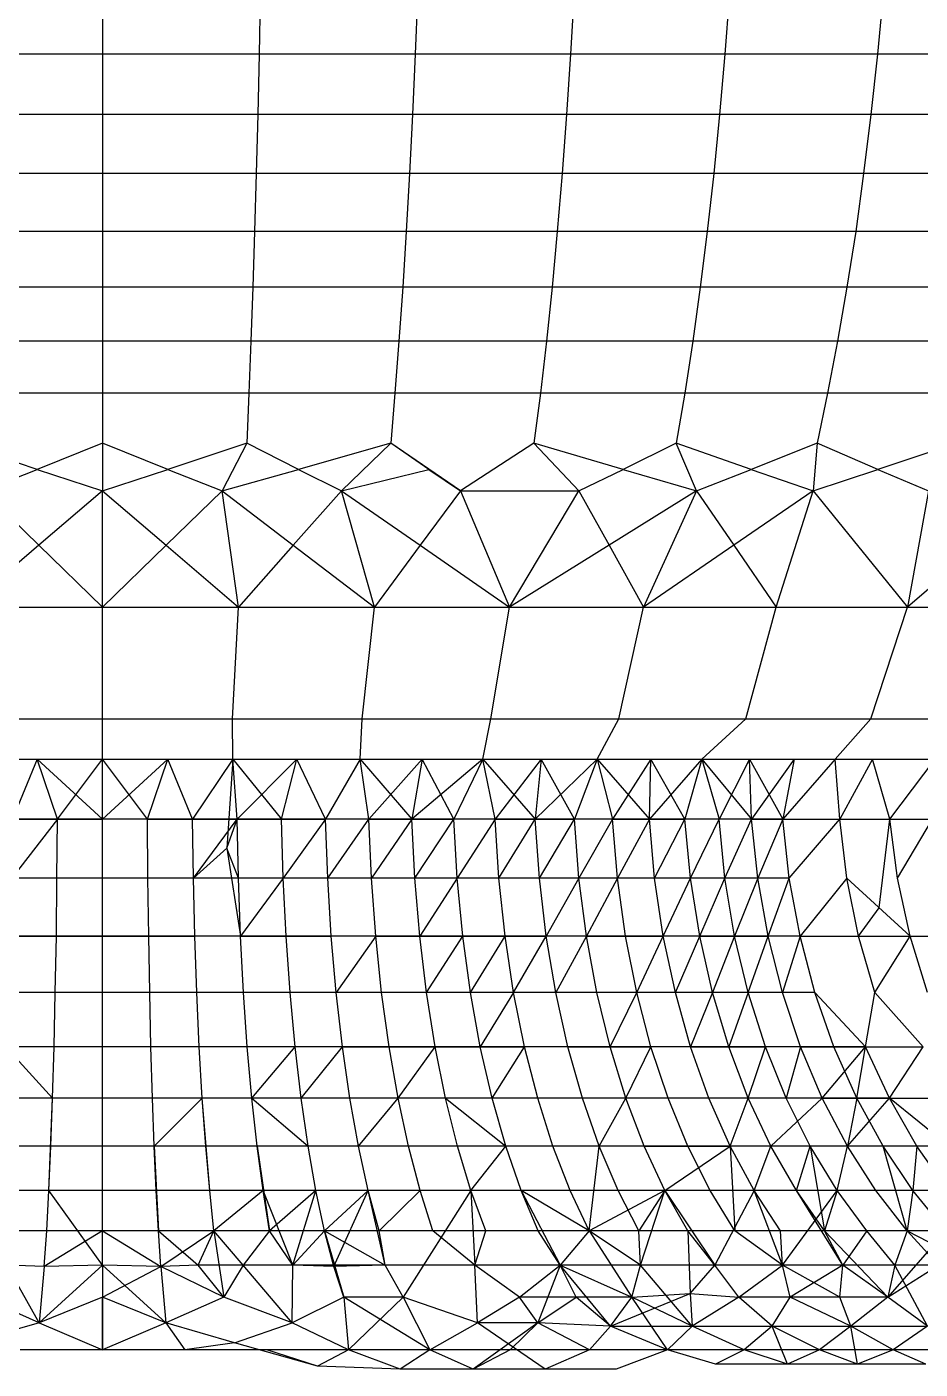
# Model space of a CAD drawing. Header units: inches. Extents: x 17 to 4615, y 5 to 3256.
# Drawn here: x 748.67 to 749.403, y 2594.351 to 2595.452 of the extents above; entities that cross this region are included whole.
import ezdxf

# ---------------------------------------------------------------- set-up
doc = ezdxf.new("R2010")
doc.units = ezdxf.units.IN
doc.header["$MEASUREMENT"] = 0

msp = doc.modelspace()

# ---------------------------------------------------------------- linework, layer by layer
for p, q in [((748.7324, 2595.4802), (748.7324, 2595.4295)), ((748.8616, 2595.4802), (748.8607, 2595.4295)), ((748.9906, 2595.4802), (748.9887, 2595.4295)), ((749.1189, 2595.4802), (749.116, 2595.4295)), ((749.2463, 2595.4802), (749.2424, 2595.4295)), ((749.3724, 2595.4802), (749.3676, 2595.4295)), ((748.7324, 2595.4295), (748.6041, 2595.4295)), ((748.7324, 2595.4295), (748.7324, 2595.3799)), ((748.8607, 2595.4295), (748.7324, 2595.4295)), ((748.8607, 2595.4295), (748.8596, 2595.3799)), ((748.9887, 2595.4295), (748.8607, 2595.4295)), ((748.9887, 2595.4295), (748.9865, 2595.3799)), ((749.116, 2595.4295), (748.9887, 2595.4295)), ((749.116, 2595.4295), (749.1127, 2595.3799)), ((749.2424, 2595.4295), (749.116, 2595.4295)), ((749.2424, 2595.4295), (749.2381, 2595.3799)), ((749.3676, 2595.4295), (749.2424, 2595.4295)), ((749.3676, 2595.4295), (749.3622, 2595.3799)), ((749.4913, 2595.4295), (749.3676, 2595.4295)), ((748.7324, 2595.3799), (748.6052, 2595.3799)), ((748.7324, 2595.3799), (748.7324, 2595.3315)), ((748.8596, 2595.3799), (748.7324, 2595.3799)), ((748.8596, 2595.3799), (748.8584, 2595.3315)), ((748.9865, 2595.3799), (748.8596, 2595.3799)), ((748.9865, 2595.3799), (748.984, 2595.3315)), ((749.1127, 2595.3799), (748.9865, 2595.3799)), ((749.1127, 2595.3799), (749.1091, 2595.3315)), ((749.2381, 2595.3799), (749.1127, 2595.3799)), ((749.2381, 2595.3799), (749.2333, 2595.3315)), ((749.3622, 2595.3799), (749.2381, 2595.3799)), ((749.3622, 2595.3799), (749.3562, 2595.3315)), ((749.4848, 2595.3799), (749.3622, 2595.3799)), ((748.7324, 2595.3315), (748.6065, 2595.3315)), ((748.7324, 2595.3315), (748.7324, 2595.2842)), ((748.8584, 2595.3315), (748.7324, 2595.3315)), ((748.8584, 2595.3315), (748.8571, 2595.2842)), ((748.984, 2595.3315), (748.8584, 2595.3315)), ((748.984, 2595.3315), (748.9814, 2595.2842)), ((749.1091, 2595.3315), (748.984, 2595.3315)), ((749.1091, 2595.3315), (749.1051, 2595.2842)), ((749.2333, 2595.3315), (749.1091, 2595.3315)), ((749.2333, 2595.3315), (749.228, 2595.2842)), ((749.3562, 2595.3315), (749.2333, 2595.3315)), ((749.3562, 2595.3315), (749.3497, 2595.2842)), ((749.4777, 2595.3315), (749.3562, 2595.3315)), ((748.7324, 2595.2842), (748.6078, 2595.2842)), ((748.7324, 2595.2842), (748.7324, 2595.2384)), ((748.8571, 2595.2842), (748.7324, 2595.2842)), ((748.8571, 2595.2842), (748.8556, 2595.2384)), ((748.9814, 2595.2842), (748.8571, 2595.2842)), ((748.9814, 2595.2842), (748.9785, 2595.2384)), ((749.1051, 2595.2842), (748.9814, 2595.2842)), ((749.1051, 2595.2842), (749.1009, 2595.2384)), ((749.228, 2595.2842), (749.1051, 2595.2842)), ((749.228, 2595.2842), (749.2223, 2595.2384)), ((749.3497, 2595.2842), (749.228, 2595.2842)), ((749.3497, 2595.2842), (749.3425, 2595.2384)), ((749.4698, 2595.2842), (749.3497, 2595.2842)), ((748.7324, 2595.2384), (748.6092, 2595.2384)), ((748.7324, 2595.2384), (748.7324, 2595.1942)), ((748.8556, 2595.2384), (748.7324, 2595.2384)), ((748.8556, 2595.2384), (748.8541, 2595.1942)), ((748.9785, 2595.2384), (748.8556, 2595.2384)), ((748.9785, 2595.2384), (748.9754, 2595.1942)), ((749.1009, 2595.2384), (748.9785, 2595.2384)), ((749.1009, 2595.2384), (749.0962, 2595.1942)), ((749.2223, 2595.2384), (749.1009, 2595.2384)), ((749.2223, 2595.2384), (749.2161, 2595.1942)), ((749.3425, 2595.2384), (749.2223, 2595.2384)), ((749.3425, 2595.2384), (749.3349, 2595.1942)), ((749.4613, 2595.2384), (749.3425, 2595.2384)), ((748.7324, 2595.1942), (748.6108, 2595.1942)), ((748.7324, 2595.1942), (748.7324, 2595.1515)), ((748.8541, 2595.1942), (748.7324, 2595.1942)), ((748.8541, 2595.1942), (748.8524, 2595.1515)), ((748.9754, 2595.1942), (748.8541, 2595.1942)), ((748.9754, 2595.1942), (748.9721, 2595.1515)), ((749.0962, 2595.1942), (748.9754, 2595.1942)), ((749.0962, 2595.1942), (749.0913, 2595.1515)), ((749.2161, 2595.1942), (749.0962, 2595.1942)), ((749.2161, 2595.1942), (749.2096, 2595.1515)), ((749.3349, 2595.1942), (749.2161, 2595.1942)), ((749.3349, 2595.1942), (749.3267, 2595.1515)), ((749.4522, 2595.1942), (749.3349, 2595.1942)), ((748.7324, 2595.1515), (748.6124, 2595.1515)), ((748.7324, 2595.1515), (748.7324, 2595.1105)), ((748.8524, 2595.1515), (748.7324, 2595.1515)), ((748.8524, 2595.1515), (748.8507, 2595.1105)), ((748.9721, 2595.1515), (748.8524, 2595.1515)), ((748.9721, 2595.1515), (748.9686, 2595.1105)), ((749.0913, 2595.1515), (748.9721, 2595.1515)), ((749.0913, 2595.1515), (749.086, 2595.1105)), ((749.2096, 2595.1515), (749.0913, 2595.1515)), ((749.2096, 2595.1515), (749.2026, 2595.1105)), ((749.3267, 2595.1515), (749.2096, 2595.1515)), ((749.3267, 2595.1515), (749.318, 2595.1105)), ((749.4424, 2595.1515), (749.3267, 2595.1515)), ((748.6788, 2595.0891), (748.6141, 2595.1105)), ((748.7324, 2595.1105), (748.6788, 2595.0891)), ((748.7324, 2595.1105), (748.7324, 2595.0714)), ((748.786, 2595.0891), (748.7324, 2595.1105)), ((748.8507, 2595.1105), (748.786, 2595.0891)), ((748.8507, 2595.1105), (748.8305, 2595.0714)), ((748.8931, 2595.0891), (748.8507, 2595.1105)), ((748.9686, 2595.1105), (748.8931, 2595.0891)), ((748.9686, 2595.1105), (748.9283, 2595.0714)), ((749.0259, 2595.0714), (748.9686, 2595.1105)), ((748.9999, 2595.0891), (748.9686, 2595.1105)), ((749.086, 2595.1105), (749.0259, 2595.0714)), ((749.1229, 2595.0714), (749.086, 2595.1105)), ((749.159, 2595.0891), (749.086, 2595.1105)), ((749.2026, 2595.1105), (749.159, 2595.0891)), ((749.2192, 2595.0714), (749.2026, 2595.1105)), ((749.264, 2595.0891), (749.2026, 2595.1105)), ((749.318, 2595.1105), (749.264, 2595.0891)), ((749.318, 2595.1105), (749.3148, 2595.0714)), ((749.3679, 2595.0891), (749.318, 2595.1105)), ((749.432, 2595.1105), (749.3679, 2595.0891)), ((748.6344, 2595.0714), (748.6788, 2595.0891)), ((748.6788, 2595.0891), (748.7324, 2595.0714)), ((748.7324, 2595.0714), (748.786, 2595.0891)), ((748.786, 2595.0891), (748.8305, 2595.0714)), ((748.8305, 2595.0714), (748.8931, 2595.0891)), ((748.8931, 2595.0891), (748.9283, 2595.0714)), ((748.9283, 2595.0714), (748.9999, 2595.0891)), ((748.9999, 2595.0891), (749.0259, 2595.0714)), ((749.1229, 2595.0714), (749.159, 2595.0891)), ((749.159, 2595.0891), (749.2192, 2595.0714)), ((749.2192, 2595.0714), (749.264, 2595.0891)), ((749.264, 2595.0891), (749.3148, 2595.0714)), ((749.3148, 2595.0714), (749.3679, 2595.0891)), ((749.3679, 2595.0891), (749.4093, 2595.0714)), ((748.6344, 2595.0714), (748.6802, 2595.0268)), ((748.7324, 2595.0714), (748.6802, 2595.0268)), ((748.7324, 2594.9761), (748.7324, 2595.0714)), ((748.7324, 2595.0714), (748.7846, 2595.0268)), ((748.8305, 2595.0714), (748.7846, 2595.0268)), ((748.8439, 2594.9761), (748.8305, 2595.0714)), ((748.8305, 2595.0714), (748.8888, 2595.0268)), ((748.9283, 2595.0714), (748.8888, 2595.0268)), ((748.9552, 2594.9761), (748.9283, 2595.0714)), ((748.9283, 2595.0714), (748.9928, 2595.0268)), ((749.0259, 2595.0714), (748.9928, 2595.0268)), ((749.0259, 2595.0714), (749.0659, 2594.9761)), ((749.0259, 2595.0714), (749.1229, 2595.0714)), ((749.0659, 2594.9761), (749.1229, 2595.0714)), ((749.1229, 2595.0714), (749.1476, 2595.0269)), ((749.2192, 2595.0714), (749.1476, 2595.0269)), ((749.2192, 2595.0714), (749.1758, 2594.9761)), ((749.2192, 2595.0714), (749.2498, 2595.0268)), ((749.3148, 2595.0714), (749.2498, 2595.0268)), ((749.2846, 2594.9761), (749.3148, 2595.0714)), ((749.3148, 2595.0714), (749.3921, 2594.9761)), ((749.4093, 2595.0714), (749.3921, 2594.9761)), ((748.6802, 2595.0268), (748.6209, 2594.9761)), ((748.6802, 2595.0268), (748.7324, 2594.9761)), ((748.7846, 2595.0268), (748.7324, 2594.9761)), ((748.7846, 2595.0268), (748.8439, 2594.9761)), ((748.8888, 2595.0268), (748.8439, 2594.9761)), ((748.8888, 2595.0268), (748.9552, 2594.9761)), ((748.9928, 2595.0268), (748.9552, 2594.9761)), ((748.9928, 2595.0268), (749.0659, 2594.9761)), ((749.1476, 2595.0269), (749.0659, 2594.9761)), ((749.1476, 2595.0269), (749.1758, 2594.9761)), ((749.2498, 2595.0268), (749.1758, 2594.9761)), ((749.2498, 2595.0268), (749.2846, 2594.9761)), ((749.4509, 2595.0267), (749.3921, 2594.9761)), ((748.6209, 2594.9761), (748.7324, 2594.9761)), ((748.7324, 2594.9761), (748.8439, 2594.9761)), ((748.7324, 2594.8845), (748.7324, 2594.9761)), ((748.8389, 2594.8845), (748.8439, 2594.9761)), ((748.8439, 2594.9761), (748.9552, 2594.9761)), ((748.9451, 2594.8845), (748.9552, 2594.9761)), ((748.9552, 2594.9761), (749.0659, 2594.9761)), ((749.0508, 2594.8845), (749.0659, 2594.9761)), ((749.0659, 2594.9761), (749.1758, 2594.9761)), ((749.1557, 2594.8845), (749.1758, 2594.9761)), ((749.1758, 2594.9761), (749.2846, 2594.9761)), ((749.2596, 2594.8845), (749.2846, 2594.9761)), ((749.2846, 2594.9761), (749.3921, 2594.9761)), ((749.3622, 2594.8845), (749.3921, 2594.9761)), ((749.3921, 2594.9761), (749.498, 2594.9761)), ((748.626, 2594.8845), (748.7324, 2594.8845)), ((748.7324, 2594.8845), (748.8389, 2594.8845)), ((748.7324, 2594.8514), (748.7324, 2594.8845)), ((748.8389, 2594.8845), (748.9451, 2594.8845)), ((748.8392, 2594.8514), (748.8389, 2594.8845)), ((748.9437, 2594.8514), (748.9451, 2594.8845)), ((748.9451, 2594.8845), (749.0508, 2594.8845)), ((749.044, 2594.8514), (749.0508, 2594.8845)), ((749.0508, 2594.8845), (749.1557, 2594.8845)), ((749.1379, 2594.8514), (749.1557, 2594.8845)), ((749.1557, 2594.8845), (749.2596, 2594.8845)), ((749.2236, 2594.8514), (749.2596, 2594.8845)), ((749.2596, 2594.8845), (749.3622, 2594.8845)), ((749.3328, 2594.8514), (749.3622, 2594.8845)), ((749.3622, 2594.8845), (749.4633, 2594.8845)), ((748.6257, 2594.8514), (748.6789, 2594.8514)), ((748.6789, 2594.8514), (748.6587, 2594.8024)), ((748.6789, 2594.8514), (748.7324, 2594.8514)), ((748.6955, 2594.8024), (748.6789, 2594.8514)), ((748.6789, 2594.8514), (748.7324, 2594.8024)), ((748.6955, 2594.8024), (748.7324, 2594.8514)), ((748.7324, 2594.8514), (748.7859, 2594.8514)), ((748.7324, 2594.8024), (748.7324, 2594.8514)), ((748.7859, 2594.8514), (748.7324, 2594.8024)), ((748.7693, 2594.8024), (748.7324, 2594.8514)), ((748.7693, 2594.8024), (748.7859, 2594.8514)), ((748.7859, 2594.8514), (748.8392, 2594.8514)), ((748.8062, 2594.8024), (748.7859, 2594.8514)), ((748.8392, 2594.8514), (748.8062, 2594.8024)), ((748.8392, 2594.8514), (748.8342, 2594.7785)), ((748.8392, 2594.8514), (748.8918, 2594.8514)), ((748.8428, 2594.8024), (748.8392, 2594.8514)), ((748.8392, 2594.8514), (748.8792, 2594.8024)), ((748.8918, 2594.8514), (748.8428, 2594.8024)), ((748.8792, 2594.8024), (748.8918, 2594.8514)), ((748.8918, 2594.8514), (748.9437, 2594.8514)), ((748.9152, 2594.8024), (748.8918, 2594.8514)), ((748.9437, 2594.8514), (748.9152, 2594.8024)), ((748.9437, 2594.8514), (748.9945, 2594.8514)), ((748.9508, 2594.8024), (748.9437, 2594.8514)), ((748.9437, 2594.8514), (748.9859, 2594.8024)), ((748.9945, 2594.8514), (748.9508, 2594.8024)), ((748.9945, 2594.8514), (748.9859, 2594.8024)), ((749.044, 2594.8514), (748.9859, 2594.8024)), ((748.9945, 2594.8514), (749.044, 2594.8514)), ((749.0203, 2594.8024), (748.9945, 2594.8514)), ((749.044, 2594.8514), (749.0203, 2594.8024)), ((749.044, 2594.8514), (749.0919, 2594.8514)), ((749.0541, 2594.8024), (749.044, 2594.8514)), ((749.044, 2594.8514), (749.0871, 2594.8024)), ((749.0919, 2594.8514), (749.0541, 2594.8024)), ((749.0919, 2594.8514), (749.0871, 2594.8024)), ((749.0871, 2594.8024), (749.1379, 2594.8514)), ((749.0919, 2594.8514), (749.1379, 2594.8514)), ((749.1192, 2594.8024), (749.0919, 2594.8514)), ((749.1379, 2594.8514), (749.1192, 2594.8024)), ((749.1379, 2594.8514), (749.1819, 2594.8514)), ((749.1379, 2594.8514), (749.1504, 2594.8024)), ((749.1379, 2594.8514), (749.1806, 2594.8024)), ((749.1819, 2594.8514), (749.1504, 2594.8024)), ((749.1806, 2594.8024), (749.1819, 2594.8514)), ((749.2236, 2594.8514), (749.1806, 2594.8024)), ((749.1819, 2594.8514), (749.2236, 2594.8514)), ((749.2097, 2594.8024), (749.1819, 2594.8514)), ((749.2236, 2594.8514), (749.2097, 2594.8024)), ((749.2236, 2594.8514), (749.2627, 2594.8514)), ((749.2236, 2594.8514), (749.2377, 2594.8024)), ((749.2236, 2594.8514), (749.2644, 2594.8024)), ((749.2627, 2594.8514), (749.2377, 2594.8024)), ((749.2627, 2594.8514), (749.2992, 2594.8514)), ((749.2644, 2594.8024), (749.2627, 2594.8514)), ((749.2627, 2594.8514), (749.2899, 2594.8024)), ((749.2992, 2594.8514), (749.2644, 2594.8024)), ((749.2992, 2594.8514), (749.2899, 2594.8024)), ((749.3328, 2594.8514), (749.2899, 2594.8024)), ((749.2992, 2594.8514), (749.3328, 2594.8514)), ((749.3328, 2594.8514), (749.3634, 2594.8514)), ((749.3367, 2594.8024), (749.3328, 2594.8514)), ((749.3634, 2594.8514), (749.3367, 2594.8024)), ((749.3634, 2594.8514), (749.4147, 2594.8514)), ((749.3778, 2594.8024), (749.3634, 2594.8514)), ((749.3778, 2594.8024), (749.4147, 2594.8514)), ((748.6955, 2594.8024), (748.658, 2594.7538)), ((748.6955, 2594.8024), (748.6587, 2594.8024)), ((748.6587, 2594.8024), (748.7324, 2594.8024)), ((748.6951, 2594.7538), (748.6955, 2594.8024)), ((748.7324, 2594.8024), (748.6955, 2594.8024)), ((748.7324, 2594.7538), (748.7324, 2594.8024)), ((748.7693, 2594.8024), (748.7324, 2594.8024)), ((748.7697, 2594.7538), (748.7693, 2594.8024)), ((748.8062, 2594.8024), (748.7693, 2594.8024)), ((748.7693, 2594.8024), (748.8428, 2594.8024)), ((748.8069, 2594.7538), (748.8062, 2594.8024)), ((748.8428, 2594.8024), (748.8062, 2594.8024)), ((748.8069, 2594.7538), (748.8428, 2594.8024)), ((748.8342, 2594.7785), (748.8428, 2594.8024)), ((748.8439, 2594.7538), (748.8428, 2594.8024)), ((748.8792, 2594.8024), (748.8428, 2594.8024)), ((748.8428, 2594.8024), (748.9152, 2594.8024)), ((748.8806, 2594.7538), (748.8792, 2594.8024)), ((748.9152, 2594.8024), (748.8792, 2594.8024)), ((748.9152, 2594.8024), (748.8806, 2594.7538)), ((748.917, 2594.7538), (748.9152, 2594.8024)), ((748.9508, 2594.8024), (748.9152, 2594.8024)), ((748.917, 2594.7538), (748.9508, 2594.8024)), ((748.9529, 2594.7538), (748.9508, 2594.8024)), ((748.9859, 2594.8024), (748.9508, 2594.8024)), ((748.9508, 2594.8024), (749.0203, 2594.8024)), ((748.9859, 2594.8024), (748.9529, 2594.7538)), ((748.9883, 2594.7538), (748.9859, 2594.8024)), ((749.0203, 2594.8024), (748.9859, 2594.8024)), ((748.9883, 2594.7538), (749.0203, 2594.8024)), ((749.0231, 2594.7538), (749.0203, 2594.8024)), ((749.0541, 2594.8024), (749.0203, 2594.8024)), ((749.0541, 2594.8024), (749.0231, 2594.7538)), ((749.0572, 2594.7538), (749.0541, 2594.8024)), ((749.0871, 2594.8024), (749.0541, 2594.8024)), ((749.0541, 2594.8024), (749.1192, 2594.8024)), ((749.0572, 2594.7538), (749.0871, 2594.8024)), ((749.0905, 2594.7538), (749.0871, 2594.8024)), ((749.1192, 2594.8024), (749.0871, 2594.8024)), ((749.0905, 2594.7538), (749.1192, 2594.8024)), ((749.1229, 2594.7538), (749.1192, 2594.8024)), ((749.1504, 2594.8024), (749.1192, 2594.8024)), ((749.1504, 2594.8024), (749.1229, 2594.7538)), ((749.1544, 2594.7538), (749.1504, 2594.8024)), ((749.1806, 2594.8024), (749.1504, 2594.8024)), ((749.1504, 2594.8024), (749.2097, 2594.8024)), ((749.1806, 2594.8024), (749.1544, 2594.7538)), ((749.1849, 2594.7538), (749.1806, 2594.8024)), ((749.2097, 2594.8024), (749.1806, 2594.8024)), ((749.1849, 2594.7538), (749.2097, 2594.8024)), ((749.2143, 2594.7538), (749.2097, 2594.8024)), ((749.2377, 2594.8024), (749.2097, 2594.8024)), ((749.2143, 2594.7538), (749.2377, 2594.8024)), ((749.2425, 2594.7538), (749.2377, 2594.8024)), ((749.2644, 2594.8024), (749.2377, 2594.8024)), ((749.2425, 2594.7538), (749.2644, 2594.8024)), ((749.2695, 2594.7538), (749.2644, 2594.8024)), ((749.2899, 2594.8024), (749.2644, 2594.8024)), ((749.2644, 2594.8024), (749.3367, 2594.8024)), ((749.2899, 2594.8024), (749.2695, 2594.7538)), ((749.2952, 2594.7538), (749.2899, 2594.8024)), ((749.2952, 2594.7538), (749.3367, 2594.8024)), ((749.3425, 2594.7538), (749.3367, 2594.8024)), ((749.3367, 2594.8024), (749.4126, 2594.8024)), ((749.3688, 2594.7296), (749.3778, 2594.8024)), ((749.384, 2594.7538), (749.3778, 2594.8024)), ((749.384, 2594.7538), (749.4126, 2594.8024)), ((748.8342, 2594.7785), (748.8069, 2594.7538)), ((748.8342, 2594.7785), (748.8456, 2594.7063)), ((748.8439, 2594.7538), (748.8342, 2594.7785)), ((748.6951, 2594.7538), (748.658, 2594.7538)), ((748.6946, 2594.7063), (748.6951, 2594.7538)), ((748.7324, 2594.7538), (748.6951, 2594.7538)), ((748.7324, 2594.7063), (748.7324, 2594.7538)), ((748.7697, 2594.7538), (748.7324, 2594.7538)), ((748.7703, 2594.7063), (748.7697, 2594.7538)), ((748.8069, 2594.7538), (748.7697, 2594.7538)), ((748.808, 2594.7063), (748.8069, 2594.7538)), ((748.8439, 2594.7538), (748.8069, 2594.7538)), ((748.8456, 2594.7063), (748.8439, 2594.7538)), ((748.8806, 2594.7538), (748.8439, 2594.7538)), ((748.8806, 2594.7538), (748.8456, 2594.7063)), ((748.8829, 2594.7063), (748.8806, 2594.7538)), ((748.917, 2594.7538), (748.8806, 2594.7538)), ((748.9199, 2594.7063), (748.917, 2594.7538)), ((748.9529, 2594.7538), (748.917, 2594.7538)), ((748.9564, 2594.7063), (748.9529, 2594.7538)), ((748.9883, 2594.7538), (748.9529, 2594.7538)), ((748.9924, 2594.7063), (748.9883, 2594.7538)), ((749.0231, 2594.7538), (748.9883, 2594.7538)), ((749.0231, 2594.7538), (748.9924, 2594.7063)), ((749.0277, 2594.7063), (749.0231, 2594.7538)), ((749.0572, 2594.7538), (749.0231, 2594.7538)), ((749.0623, 2594.7063), (749.0572, 2594.7538)), ((749.0905, 2594.7538), (749.0572, 2594.7538)), ((749.0961, 2594.7063), (749.0905, 2594.7538)), ((749.1229, 2594.7538), (749.0905, 2594.7538)), ((749.1229, 2594.7538), (749.0961, 2594.7063)), ((749.1291, 2594.7063), (749.1229, 2594.7538)), ((749.1544, 2594.7538), (749.1229, 2594.7538)), ((749.1544, 2594.7538), (749.1291, 2594.7063)), ((749.1611, 2594.7063), (749.1544, 2594.7538)), ((749.1849, 2594.7538), (749.1544, 2594.7538)), ((749.192, 2594.7063), (749.1849, 2594.7538)), ((749.2143, 2594.7538), (749.1849, 2594.7538)), ((749.192, 2594.7063), (749.2143, 2594.7538)), ((749.2219, 2594.7063), (749.2143, 2594.7538)), ((749.2425, 2594.7538), (749.2143, 2594.7538)), ((749.2219, 2594.7063), (749.2425, 2594.7538)), ((749.2505, 2594.7063), (749.2425, 2594.7538)), ((749.2695, 2594.7538), (749.2425, 2594.7538)), ((749.2695, 2594.7538), (749.2505, 2594.7063)), ((749.278, 2594.7063), (749.2695, 2594.7538)), ((749.2952, 2594.7538), (749.2695, 2594.7538)), ((749.278, 2594.7063), (749.2952, 2594.7538)), ((749.3041, 2594.7063), (749.2952, 2594.7538)), ((749.3425, 2594.7538), (749.3041, 2594.7063)), ((749.3521, 2594.7063), (749.3425, 2594.7538)), ((749.3942, 2594.7063), (749.3425, 2594.7538)), ((749.3942, 2594.7063), (749.384, 2594.7538)), ((749.3521, 2594.7063), (749.3688, 2594.7296)), ((748.6946, 2594.7063), (748.6568, 2594.7063)), ((748.6568, 2594.7063), (748.7324, 2594.7063)), ((748.6937, 2594.6601), (748.6946, 2594.7063)), ((748.7324, 2594.7063), (748.6946, 2594.7063)), ((748.7324, 2594.6601), (748.7324, 2594.7063)), ((748.7703, 2594.7063), (748.7324, 2594.7063)), ((748.7324, 2594.7063), (748.808, 2594.7063)), ((748.7711, 2594.6601), (748.7703, 2594.7063)), ((748.808, 2594.7063), (748.7703, 2594.7063)), ((748.8097, 2594.6601), (748.808, 2594.7063)), ((748.8456, 2594.7063), (748.808, 2594.7063)), ((748.8481, 2594.6601), (748.8456, 2594.7063)), ((748.8829, 2594.7063), (748.8456, 2594.7063)), ((748.8456, 2594.7063), (748.9199, 2594.7063)), ((748.8861, 2594.6601), (748.8829, 2594.7063)), ((748.9199, 2594.7063), (748.8829, 2594.7063)), ((748.9239, 2594.6601), (748.9199, 2594.7063)), ((748.9564, 2594.7063), (748.9199, 2594.7063)), ((748.9564, 2594.7063), (748.9239, 2594.6601)), ((748.9612, 2594.6601), (748.9564, 2594.7063)), ((748.9924, 2594.7063), (748.9564, 2594.7063)), ((748.9564, 2594.7063), (749.0277, 2594.7063)), ((748.9979, 2594.6601), (748.9924, 2594.7063)), ((749.0277, 2594.7063), (748.9924, 2594.7063)), ((748.9979, 2594.6601), (749.0277, 2594.7063)), ((749.034, 2594.6601), (749.0277, 2594.7063)), ((749.0623, 2594.7063), (749.0277, 2594.7063)), ((749.0277, 2594.7063), (749.0961, 2594.7063)), ((749.034, 2594.6601), (749.0623, 2594.7063)), ((749.0693, 2594.6601), (749.0623, 2594.7063)), ((749.0961, 2594.7063), (749.0623, 2594.7063)), ((749.0693, 2594.6601), (749.0961, 2594.7063)), ((749.1039, 2594.6601), (749.0961, 2594.7063)), ((749.1291, 2594.7063), (749.0961, 2594.7063)), ((749.1291, 2594.7063), (749.1039, 2594.6601)), ((749.1376, 2594.6601), (749.1291, 2594.7063)), ((749.1611, 2594.7063), (749.1291, 2594.7063)), ((749.1291, 2594.7063), (749.192, 2594.7063)), ((749.1702, 2594.6601), (749.1611, 2594.7063)), ((749.192, 2594.7063), (749.1611, 2594.7063)), ((749.1702, 2594.6601), (749.192, 2594.7063)), ((749.2019, 2594.6601), (749.192, 2594.7063)), ((749.2219, 2594.7063), (749.192, 2594.7063)), ((749.2019, 2594.6601), (749.2219, 2594.7063)), ((749.2324, 2594.6601), (749.2219, 2594.7063)), ((749.2505, 2594.7063), (749.2219, 2594.7063)), ((749.2219, 2594.7063), (749.278, 2594.7063)), ((749.2505, 2594.7063), (749.2324, 2594.6601)), ((749.2616, 2594.6601), (749.2505, 2594.7063)), ((749.278, 2594.7063), (749.2505, 2594.7063)), ((749.2616, 2594.6601), (749.278, 2594.7063)), ((749.2897, 2594.6601), (749.278, 2594.7063)), ((749.3041, 2594.7063), (749.278, 2594.7063)), ((749.3041, 2594.7063), (749.2897, 2594.6601)), ((749.3163, 2594.6601), (749.3041, 2594.7063)), ((749.3041, 2594.7063), (749.3521, 2594.7063)), ((749.3654, 2594.6601), (749.3521, 2594.7063)), ((749.3521, 2594.7063), (749.3942, 2594.7063)), ((749.3654, 2594.6601), (749.3942, 2594.7063)), ((749.4084, 2594.6601), (749.3942, 2594.7063)), ((749.3942, 2594.7063), (749.4588, 2594.7063)), ((748.6937, 2594.6601), (748.6552, 2594.6601)), ((748.6927, 2594.6157), (748.6937, 2594.6601)), ((748.7324, 2594.6601), (748.6937, 2594.6601)), ((748.7324, 2594.6157), (748.7324, 2594.6601)), ((748.7711, 2594.6601), (748.7324, 2594.6601)), ((748.7721, 2594.6157), (748.7711, 2594.6601)), ((748.8097, 2594.6601), (748.7711, 2594.6601)), ((748.8117, 2594.6157), (748.8097, 2594.6601)), ((748.8481, 2594.6601), (748.8097, 2594.6601)), ((748.8511, 2594.6157), (748.8481, 2594.6601)), ((748.8861, 2594.6601), (748.8481, 2594.6601)), ((748.8902, 2594.6157), (748.8861, 2594.6601)), ((748.9239, 2594.6601), (748.8861, 2594.6601)), ((748.929, 2594.6157), (748.9239, 2594.6601)), ((748.9612, 2594.6601), (748.9239, 2594.6601)), ((748.9673, 2594.6157), (748.9612, 2594.6601)), ((748.9979, 2594.6601), (748.9612, 2594.6601)), ((749.005, 2594.6157), (748.9979, 2594.6601)), ((749.034, 2594.6601), (748.9979, 2594.6601)), ((749.042, 2594.6157), (749.034, 2594.6601)), ((749.0693, 2594.6601), (749.034, 2594.6601)), ((749.0693, 2594.6601), (749.042, 2594.6157)), ((749.0783, 2594.6157), (749.0693, 2594.6601)), ((749.1039, 2594.6601), (749.0693, 2594.6601)), ((749.1138, 2594.6157), (749.1039, 2594.6601)), ((749.1376, 2594.6601), (749.1039, 2594.6601)), ((749.1484, 2594.6157), (749.1376, 2594.6601)), ((749.1702, 2594.6601), (749.1376, 2594.6601)), ((749.1484, 2594.6157), (749.1702, 2594.6601)), ((749.1819, 2594.6157), (749.1702, 2594.6601)), ((749.2019, 2594.6601), (749.1702, 2594.6601)), ((749.2144, 2594.6157), (749.2019, 2594.6601)), ((749.2324, 2594.6601), (749.2019, 2594.6601)), ((749.2324, 2594.6601), (749.2144, 2594.6157)), ((749.2457, 2594.6157), (749.2324, 2594.6601)), ((749.2616, 2594.6601), (749.2324, 2594.6601)), ((749.2616, 2594.6601), (749.2457, 2594.6157)), ((749.2757, 2594.6157), (749.2616, 2594.6601)), ((749.2897, 2594.6601), (749.2616, 2594.6601)), ((749.3045, 2594.6157), (749.2897, 2594.6601)), ((749.3163, 2594.6601), (749.2897, 2594.6601)), ((749.3319, 2594.6157), (749.3163, 2594.6601)), ((749.3578, 2594.6157), (749.3163, 2594.6601)), ((749.3578, 2594.6157), (749.3654, 2594.6601)), ((749.4051, 2594.6157), (749.3654, 2594.6601)), ((748.6927, 2594.6157), (748.6531, 2594.6157)), ((748.6915, 2594.5736), (748.6531, 2594.6157)), ((748.6915, 2594.5736), (748.6927, 2594.6157)), ((748.7324, 2594.6157), (748.6927, 2594.6157)), ((748.7324, 2594.5736), (748.7324, 2594.6157)), ((748.7721, 2594.6157), (748.7324, 2594.6157)), ((748.7734, 2594.5736), (748.7721, 2594.6157)), ((748.8117, 2594.6157), (748.7721, 2594.6157)), ((748.8142, 2594.5736), (748.8117, 2594.6157)), ((748.8511, 2594.6157), (748.8117, 2594.6157)), ((748.8548, 2594.5736), (748.8511, 2594.6157)), ((748.8902, 2594.6157), (748.8511, 2594.6157)), ((748.8548, 2594.5736), (748.8902, 2594.6157)), ((748.8952, 2594.5736), (748.8902, 2594.6157)), ((748.929, 2594.6157), (748.8902, 2594.6157)), ((748.8952, 2594.5736), (748.929, 2594.6157)), ((748.9351, 2594.5736), (748.929, 2594.6157)), ((748.9673, 2594.6157), (748.929, 2594.6157)), ((748.929, 2594.6157), (749.005, 2594.6157)), ((748.9746, 2594.5736), (748.9673, 2594.6157)), ((749.005, 2594.6157), (748.9673, 2594.6157)), ((748.9746, 2594.5736), (749.005, 2594.6157)), ((749.0135, 2594.5736), (749.005, 2594.6157)), ((749.042, 2594.6157), (749.005, 2594.6157)), ((749.005, 2594.6157), (749.0783, 2594.6157)), ((749.0517, 2594.5736), (749.042, 2594.6157)), ((749.0783, 2594.6157), (749.042, 2594.6157)), ((749.0517, 2594.5736), (749.0783, 2594.6157)), ((749.0891, 2594.5736), (749.0783, 2594.6157)), ((749.1138, 2594.6157), (749.0783, 2594.6157)), ((749.1257, 2594.5736), (749.1138, 2594.6157)), ((749.1484, 2594.6157), (749.1138, 2594.6157)), ((749.1138, 2594.6157), (749.1819, 2594.6157)), ((749.1613, 2594.5736), (749.1484, 2594.6157)), ((749.1819, 2594.6157), (749.1484, 2594.6157)), ((749.1613, 2594.5736), (749.1819, 2594.6157)), ((749.1959, 2594.5736), (749.1819, 2594.6157)), ((749.2144, 2594.6157), (749.1819, 2594.6157)), ((749.2294, 2594.5736), (749.2144, 2594.6157)), ((749.2457, 2594.6157), (749.2144, 2594.6157)), ((749.2144, 2594.6157), (749.2757, 2594.6157)), ((749.2617, 2594.5736), (749.2457, 2594.6157)), ((749.2757, 2594.6157), (749.2457, 2594.6157)), ((749.2617, 2594.5736), (749.2757, 2594.6157)), ((749.2927, 2594.5736), (749.2757, 2594.6157)), ((749.3045, 2594.6157), (749.2757, 2594.6157)), ((749.3045, 2594.6157), (749.2927, 2594.5736)), ((749.3223, 2594.5736), (749.3045, 2594.6157)), ((749.3319, 2594.6157), (749.3045, 2594.6157)), ((749.3045, 2594.6157), (749.3578, 2594.6157)), ((749.3223, 2594.5736), (749.3578, 2594.6157)), ((749.3506, 2594.5736), (749.3319, 2594.6157)), ((749.3578, 2594.6157), (749.3319, 2594.6157)), ((749.3506, 2594.5736), (749.3578, 2594.6157)), ((749.3773, 2594.5736), (749.3578, 2594.6157)), ((749.3578, 2594.6157), (749.4051, 2594.6157)), ((749.3773, 2594.5736), (749.4051, 2594.6157)), ((748.6915, 2594.5736), (748.6506, 2594.5736)), ((748.6884, 2594.4979), (748.6915, 2594.5736)), ((748.69, 2594.5342), (748.6915, 2594.5736)), ((748.7324, 2594.5736), (748.6915, 2594.5736)), ((748.7324, 2594.5342), (748.7324, 2594.5736)), ((748.7734, 2594.5736), (748.7324, 2594.5736)), ((748.7748, 2594.5342), (748.7734, 2594.5736)), ((748.8142, 2594.5736), (748.7734, 2594.5736)), ((748.7748, 2594.5342), (748.8142, 2594.5736)), ((748.8171, 2594.5342), (748.8142, 2594.5736)), ((748.8548, 2594.5736), (748.8142, 2594.5736)), ((748.8203, 2594.4979), (748.8142, 2594.5736)), ((748.8591, 2594.5342), (748.8548, 2594.5736)), ((748.8952, 2594.5736), (748.8548, 2594.5736)), ((748.8548, 2594.5736), (748.9009, 2594.5342)), ((748.9009, 2594.5342), (748.8952, 2594.5736)), ((748.9351, 2594.5736), (748.8952, 2594.5736)), ((748.9422, 2594.5342), (748.9351, 2594.5736)), ((748.9746, 2594.5736), (748.9351, 2594.5736)), ((748.9422, 2594.5342), (748.9746, 2594.5736)), ((748.9831, 2594.5342), (748.9746, 2594.5736)), ((749.0135, 2594.5736), (748.9746, 2594.5736)), ((749.0233, 2594.5342), (749.0135, 2594.5736)), ((749.0517, 2594.5736), (749.0135, 2594.5736)), ((749.0135, 2594.5736), (749.0629, 2594.5342)), ((749.0629, 2594.5342), (749.0517, 2594.5736)), ((749.0891, 2594.5736), (749.0517, 2594.5736)), ((749.1016, 2594.5342), (749.0891, 2594.5736)), ((749.1257, 2594.5736), (749.0891, 2594.5736)), ((749.1395, 2594.5342), (749.1257, 2594.5736)), ((749.1613, 2594.5736), (749.1257, 2594.5736)), ((749.1395, 2594.5342), (749.1613, 2594.5736)), ((749.1763, 2594.5342), (749.1613, 2594.5736)), ((749.1959, 2594.5736), (749.1613, 2594.5736)), ((749.2121, 2594.5342), (749.1959, 2594.5736)), ((749.2294, 2594.5736), (749.1959, 2594.5736)), ((749.2468, 2594.5342), (749.2294, 2594.5736)), ((749.2617, 2594.5736), (749.2294, 2594.5736)), ((749.2468, 2594.5342), (749.2617, 2594.5736)), ((749.2802, 2594.5342), (749.2617, 2594.5736)), ((749.2927, 2594.5736), (749.2617, 2594.5736)), ((749.2802, 2594.5342), (749.3223, 2594.5736)), ((749.3123, 2594.5342), (749.2927, 2594.5736)), ((749.3223, 2594.5736), (749.2927, 2594.5736)), ((749.343, 2594.5342), (749.3223, 2594.5736)), ((749.3506, 2594.5736), (749.3223, 2594.5736)), ((749.3223, 2594.5736), (749.3773, 2594.5736)), ((749.343, 2594.5342), (749.3773, 2594.5736)), ((749.3506, 2594.5736), (749.343, 2594.5342)), ((749.3722, 2594.5342), (749.3506, 2594.5736)), ((749.3773, 2594.5736), (749.3506, 2594.5736)), ((749.3999, 2594.5342), (749.3773, 2594.5736)), ((749.426, 2594.5342), (749.3773, 2594.5736)), ((749.3773, 2594.5736), (749.4261, 2594.5736)), ((748.69, 2594.5342), (748.6478, 2594.5342)), ((748.6884, 2594.4979), (748.69, 2594.5342)), ((748.7324, 2594.5342), (748.69, 2594.5342)), ((748.7324, 2594.4979), (748.7324, 2594.5342)), ((748.7748, 2594.5342), (748.7324, 2594.5342)), ((748.7324, 2594.4649), (748.7324, 2594.5342)), ((748.7764, 2594.4979), (748.7748, 2594.5342)), ((748.8171, 2594.5342), (748.7748, 2594.5342)), ((748.7748, 2594.5342), (748.7782, 2594.4649)), ((748.8203, 2594.4979), (748.8171, 2594.5342)), ((748.8591, 2594.5342), (748.8171, 2594.5342)), ((748.864, 2594.4979), (748.8591, 2594.5342)), ((748.9009, 2594.5342), (748.8591, 2594.5342)), ((748.8591, 2594.5342), (748.8693, 2594.4649)), ((748.9073, 2594.4979), (748.9009, 2594.5342)), ((748.9422, 2594.5342), (748.9009, 2594.5342)), ((748.9502, 2594.4979), (748.9422, 2594.5342)), ((748.9831, 2594.5342), (748.9422, 2594.5342)), ((748.9927, 2594.4979), (748.9831, 2594.5342)), ((749.0233, 2594.5342), (748.9831, 2594.5342)), ((749.0344, 2594.4979), (749.0233, 2594.5342)), ((749.0629, 2594.5342), (749.0233, 2594.5342)), ((749.0344, 2594.4979), (749.0629, 2594.5342)), ((749.0755, 2594.4979), (749.0629, 2594.5342)), ((749.1016, 2594.5342), (749.0629, 2594.5342)), ((749.1157, 2594.4979), (749.1016, 2594.5342)), ((749.1395, 2594.5342), (749.1016, 2594.5342)), ((749.1312, 2594.4649), (749.1395, 2594.5342)), ((749.155, 2594.4979), (749.1395, 2594.5342)), ((749.1763, 2594.5342), (749.1395, 2594.5342)), ((749.1933, 2594.4979), (749.1763, 2594.5342)), ((749.2121, 2594.5342), (749.1763, 2594.5342)), ((749.1763, 2594.5342), (749.2468, 2594.5342)), ((749.1933, 2594.4979), (749.2468, 2594.5342)), ((749.2304, 2594.4979), (749.2121, 2594.5342)), ((749.2468, 2594.5342), (749.2121, 2594.5342)), ((749.2664, 2594.4979), (749.2468, 2594.5342)), ((749.2802, 2594.5342), (749.2468, 2594.5342)), ((749.2468, 2594.5342), (749.2507, 2594.4649)), ((749.2664, 2594.4979), (749.2802, 2594.5342)), ((749.3011, 2594.4979), (749.2802, 2594.5342)), ((749.3123, 2594.5342), (749.2802, 2594.5342)), ((749.3011, 2594.4979), (749.3123, 2594.5342)), ((749.3344, 2594.4979), (749.3123, 2594.5342)), ((749.343, 2594.5342), (749.3123, 2594.5342)), ((749.3123, 2594.5342), (749.3242, 2594.4649)), ((749.3344, 2594.4979), (749.343, 2594.5342)), ((749.3663, 2594.4979), (749.343, 2594.5342)), ((749.3722, 2594.5342), (749.343, 2594.5342)), ((749.3966, 2594.4979), (749.3722, 2594.5342)), ((749.3999, 2594.5342), (749.3722, 2594.5342)), ((749.392, 2594.4649), (749.3722, 2594.5342)), ((749.3999, 2594.5342), (749.3966, 2594.4979)), ((749.4254, 2594.4979), (749.3999, 2594.5342)), ((749.426, 2594.5342), (749.3999, 2594.5342)), ((748.6884, 2594.4979), (748.6445, 2594.4979)), ((748.6867, 2594.4649), (748.6884, 2594.4979)), ((748.7324, 2594.4979), (748.6884, 2594.4979)), ((748.7324, 2594.4367), (748.6884, 2594.4979)), ((748.7324, 2594.4649), (748.7324, 2594.4979)), ((748.7764, 2594.4979), (748.7324, 2594.4979)), ((748.7782, 2594.4649), (748.7764, 2594.4979)), ((748.8203, 2594.4979), (748.7764, 2594.4979)), ((748.8238, 2594.4649), (748.8203, 2594.4979)), ((748.864, 2594.4979), (748.8203, 2594.4979)), ((748.864, 2594.4979), (748.8238, 2594.4649)), ((748.8693, 2594.4649), (748.864, 2594.4979)), ((748.9073, 2594.4979), (748.864, 2594.4979)), ((748.8883, 2594.4367), (748.864, 2594.4979)), ((748.9073, 2594.4979), (748.8693, 2594.4649)), ((748.8883, 2594.4367), (748.9073, 2594.4979)), ((748.9144, 2594.4649), (748.9073, 2594.4979)), ((748.9502, 2594.4979), (748.9073, 2594.4979)), ((748.9502, 2594.4979), (748.9144, 2594.4649)), ((748.9221, 2594.4357), (748.9502, 2594.4979)), ((748.9591, 2594.4649), (748.9502, 2594.4979)), ((748.9927, 2594.4979), (748.9502, 2594.4979)), ((748.9642, 2594.4367), (748.9502, 2594.4979)), ((748.9927, 2594.4979), (748.9591, 2594.4649)), ((749.0344, 2594.4979), (748.9789, 2594.4104)), ((749.0032, 2594.4649), (748.9927, 2594.4979)), ((749.0344, 2594.4979), (748.9927, 2594.4979)), ((749.0467, 2594.4649), (749.0344, 2594.4979)), ((749.0755, 2594.4979), (749.0344, 2594.4979)), ((749.0344, 2594.4979), (749.0375, 2594.4367)), ((749.0894, 2594.4649), (749.0755, 2594.4979)), ((749.1157, 2594.4979), (749.0755, 2594.4979)), ((749.1312, 2594.4649), (749.0755, 2594.4979)), ((749.0755, 2594.4979), (749.1074, 2594.4367)), ((749.1312, 2594.4649), (749.1157, 2594.4979)), ((749.155, 2594.4979), (749.1157, 2594.4979)), ((749.1933, 2594.4979), (749.1312, 2594.4649)), ((749.1721, 2594.4649), (749.155, 2594.4979)), ((749.1933, 2594.4979), (749.155, 2594.4979)), ((749.1933, 2594.4979), (749.1721, 2594.4649)), ((749.1733, 2594.4367), (749.1933, 2594.4979)), ((749.212, 2594.4649), (749.1933, 2594.4979)), ((749.2304, 2594.4979), (749.1933, 2594.4979)), ((749.2664, 2594.4979), (749.1933, 2594.4979)), ((749.1933, 2594.4979), (749.2343, 2594.4367)), ((749.2507, 2594.4649), (749.2304, 2594.4979)), ((749.2664, 2594.4979), (749.2304, 2594.4979)), ((749.2664, 2594.4979), (749.2343, 2594.4367)), ((749.2881, 2594.4649), (749.2664, 2594.4979)), ((749.3011, 2594.4979), (749.2664, 2594.4979)), ((749.3344, 2594.4979), (749.2664, 2594.4979)), ((749.2898, 2594.4367), (749.2664, 2594.4979)), ((749.2898, 2594.4367), (749.3344, 2594.4979)), ((749.3242, 2594.4649), (749.3011, 2594.4979)), ((749.3344, 2594.4979), (749.3011, 2594.4979)), ((749.3392, 2594.4367), (749.3011, 2594.4979)), ((749.3344, 2594.4979), (749.3242, 2594.4649)), ((749.3588, 2594.4649), (749.3344, 2594.4979)), ((749.3663, 2594.4979), (749.3344, 2594.4979)), ((749.392, 2594.4649), (749.3663, 2594.4979)), ((749.3966, 2594.4979), (749.3663, 2594.4979)), ((749.3966, 2594.4979), (749.392, 2594.4649)), ((749.4236, 2594.4649), (749.3966, 2594.4979)), ((749.4254, 2594.4979), (749.3966, 2594.4979)), ((748.6867, 2594.4649), (748.641, 2594.4649)), ((748.6847, 2594.4357), (748.6867, 2594.4649)), ((748.7324, 2594.4649), (748.6847, 2594.4357)), ((748.7324, 2594.4649), (748.6867, 2594.4649)), ((748.7324, 2594.4367), (748.7324, 2594.4649)), ((748.7782, 2594.4649), (748.7324, 2594.4649)), ((748.7324, 2594.4649), (748.7801, 2594.4357)), ((748.7801, 2594.4357), (748.7782, 2594.4649)), ((748.8238, 2594.4649), (748.7782, 2594.4649)), ((748.7782, 2594.4649), (748.8108, 2594.4367)), ((748.7801, 2594.4357), (748.8238, 2594.4649)), ((748.8108, 2594.4367), (748.8238, 2594.4649)), ((748.8693, 2594.4649), (748.8238, 2594.4649)), ((748.8238, 2594.4649), (748.8318, 2594.4104)), ((748.8477, 2594.4367), (748.8238, 2594.4649)), ((748.8693, 2594.4649), (748.8477, 2594.4367)), ((748.8883, 2594.4367), (748.8693, 2594.4649)), ((748.9144, 2594.4649), (748.8693, 2594.4649)), ((748.9144, 2594.4649), (748.8883, 2594.4367)), ((748.9221, 2594.4357), (748.9144, 2594.4649)), ((748.9591, 2594.4649), (748.9144, 2594.4649)), ((748.9144, 2594.4649), (748.9303, 2594.4104)), ((748.9144, 2594.4649), (748.9642, 2594.4367)), ((748.9642, 2594.4367), (748.9591, 2594.4649)), ((749.0032, 2594.4649), (748.9591, 2594.4649)), ((749.0375, 2594.4367), (749.0032, 2594.4649)), ((749.0467, 2594.4649), (749.0032, 2594.4649)), ((749.0375, 2594.4367), (749.0467, 2594.4649)), ((749.0894, 2594.4649), (749.0467, 2594.4649)), ((749.1074, 2594.4367), (749.0894, 2594.4649)), ((749.1312, 2594.4649), (749.0894, 2594.4649)), ((749.1312, 2594.4649), (749.1074, 2594.4367)), ((749.1733, 2594.4367), (749.1312, 2594.4649)), ((749.1721, 2594.4649), (749.1312, 2594.4649)), ((749.1312, 2594.4649), (749.1661, 2594.4104)), ((749.1733, 2594.4367), (749.1721, 2594.4649)), ((749.212, 2594.4649), (749.1721, 2594.4649)), ((749.2343, 2594.4367), (749.212, 2594.4649)), ((749.2507, 2594.4649), (749.212, 2594.4649)), ((749.212, 2594.4649), (749.2139, 2594.4135)), ((749.2898, 2594.4367), (749.2507, 2594.4649)), ((749.2881, 2594.4649), (749.2507, 2594.4649)), ((749.2898, 2594.4367), (749.2881, 2594.4649)), ((749.3242, 2594.4649), (749.2881, 2594.4649)), ((749.3392, 2594.4367), (749.3242, 2594.4649)), ((749.3588, 2594.4649), (749.3242, 2594.4649)), ((749.3242, 2594.4649), (749.3759, 2594.4104)), ((749.3588, 2594.4649), (749.3392, 2594.4367)), ((749.3819, 2594.4367), (749.3588, 2594.4649)), ((749.392, 2594.4649), (749.3588, 2594.4649)), ((749.4236, 2594.4649), (749.3588, 2594.4649)), ((749.4236, 2594.4649), (749.3759, 2594.4104)), ((749.392, 2594.4649), (749.3819, 2594.4367)), ((749.4176, 2594.4367), (749.392, 2594.4649)), ((749.4236, 2594.4649), (749.392, 2594.4649)), ((749.392, 2594.4649), (749.4457, 2594.4367)), ((748.6847, 2594.4357), (748.654, 2594.4367)), ((748.6805, 2594.3895), (748.654, 2594.4367)), ((748.6805, 2594.3895), (748.7324, 2594.4367)), ((748.6847, 2594.4357), (748.6805, 2594.3895)), ((748.7324, 2594.4367), (748.6847, 2594.4357)), ((748.7801, 2594.4357), (748.7324, 2594.4367)), ((748.7324, 2594.4367), (748.7324, 2594.3672)), ((748.7844, 2594.3895), (748.7324, 2594.4367)), ((748.7324, 2594.4104), (748.7801, 2594.4357)), ((748.8108, 2594.4367), (748.7801, 2594.4357)), ((748.8318, 2594.4104), (748.7801, 2594.4357)), ((748.7801, 2594.4357), (748.7844, 2594.3895)), ((748.8318, 2594.4104), (748.8108, 2594.4367)), ((748.8477, 2594.4367), (748.8108, 2594.4367)), ((748.8477, 2594.4367), (748.8318, 2594.4104)), ((748.8883, 2594.4367), (748.8477, 2594.4367)), ((748.8878, 2594.3895), (748.8477, 2594.4367)), ((748.8878, 2594.3895), (748.8883, 2594.4367)), ((748.9642, 2594.4367), (748.8883, 2594.4367)), ((748.9221, 2594.4357), (748.8883, 2594.4367)), ((748.9642, 2594.4367), (748.9221, 2594.4357)), ((748.9303, 2594.4104), (748.9221, 2594.4357)), ((749.0375, 2594.4367), (748.9642, 2594.4367)), ((748.9789, 2594.4104), (748.9642, 2594.4367)), ((749.1074, 2594.4367), (749.0375, 2594.4367)), ((749.0397, 2594.3895), (749.0375, 2594.4367)), ((749.0741, 2594.4104), (749.0375, 2594.4367)), ((749.0741, 2594.4104), (749.1074, 2594.4367)), ((749.1074, 2594.4367), (749.0891, 2594.3895)), ((749.1733, 2594.4367), (749.1074, 2594.4367)), ((749.1206, 2594.4104), (749.1074, 2594.4367)), ((749.1074, 2594.4367), (749.1661, 2594.4104)), ((749.1488, 2594.3866), (749.1074, 2594.4367)), ((749.1661, 2594.4104), (749.1733, 2594.4367)), ((749.2343, 2594.4367), (749.1733, 2594.4367)), ((749.2156, 2594.3866), (749.1733, 2594.4367)), ((749.2139, 2594.4135), (749.2343, 2594.4367)), ((749.2898, 2594.4367), (749.2343, 2594.4367)), ((749.2539, 2594.4104), (749.2343, 2594.4367)), ((749.2539, 2594.4104), (749.2898, 2594.4367)), ((749.3392, 2594.4367), (749.2898, 2594.4367)), ((749.2959, 2594.4104), (749.2898, 2594.4367)), ((749.3366, 2594.4104), (749.2898, 2594.4367)), ((749.3392, 2594.4367), (749.2959, 2594.4104)), ((749.3366, 2594.4104), (749.3392, 2594.4367)), ((749.3819, 2594.4367), (749.3392, 2594.4367)), ((749.3759, 2594.4104), (749.3392, 2594.4367)), ((749.3759, 2594.4104), (749.4176, 2594.4367)), ((749.3819, 2594.4367), (749.3759, 2594.4104)), ((749.4176, 2594.4367), (749.3819, 2594.4367)), ((749.4085, 2594.3866), (749.3819, 2594.4367)), ((748.6805, 2594.3895), (748.633, 2594.4104)), ((748.7324, 2594.4104), (748.6805, 2594.3895)), ((748.7844, 2594.3895), (748.7324, 2594.4104)), ((748.7324, 2594.3672), (748.7324, 2594.4104)), ((748.8318, 2594.4104), (748.7844, 2594.3895)), ((748.8878, 2594.3895), (748.8318, 2594.4104)), ((748.9303, 2594.4104), (748.8878, 2594.3895)), ((748.9789, 2594.4104), (748.9303, 2594.4104)), ((748.9303, 2594.4104), (748.9341, 2594.3672)), ((749.0006, 2594.3672), (748.9303, 2594.4104)), ((748.9341, 2594.3672), (748.9789, 2594.4104)), ((749.0397, 2594.3895), (748.9789, 2594.4104)), ((748.9789, 2594.4104), (749.0006, 2594.3672)), ((749.0741, 2594.4104), (749.0397, 2594.3895)), ((749.0891, 2594.3895), (749.0741, 2594.4104)), ((749.1206, 2594.4104), (749.0741, 2594.4104)), ((749.0891, 2594.3895), (749.1206, 2594.4104)), ((749.1488, 2594.3866), (749.1206, 2594.4104)), ((749.1661, 2594.4104), (749.1206, 2594.4104)), ((749.1488, 2594.3866), (749.2139, 2594.4135)), ((749.1488, 2594.3866), (749.1661, 2594.4104)), ((749.1661, 2594.4104), (749.2139, 2594.4135)), ((749.1955, 2594.3672), (749.1661, 2594.4104)), ((749.2156, 2594.3866), (749.1661, 2594.4104)), ((749.2139, 2594.4135), (749.2156, 2594.3866)), ((749.2139, 2594.4135), (749.2539, 2594.4104)), ((749.2539, 2594.4104), (749.2156, 2594.3866)), ((749.2813, 2594.3866), (749.2539, 2594.4104)), ((749.2959, 2594.4104), (749.2539, 2594.4104)), ((749.2813, 2594.3866), (749.2959, 2594.4104)), ((749.3457, 2594.3866), (749.2959, 2594.4104)), ((749.3366, 2594.4104), (749.2959, 2594.4104)), ((749.3457, 2594.3866), (749.3366, 2594.4104)), ((749.3759, 2594.4104), (749.3366, 2594.4104)), ((749.3759, 2594.4104), (749.3457, 2594.3866)), ((749.4085, 2594.3866), (749.3759, 2594.4104)), ((748.6805, 2594.3895), (748.6241, 2594.3729)), ((748.6805, 2594.3895), (748.7324, 2594.3672)), ((748.7844, 2594.3895), (748.7324, 2594.3672)), ((748.8407, 2594.3729), (748.7844, 2594.3895)), ((748.7844, 2594.3895), (748.7999, 2594.3672)), ((748.8407, 2594.3729), (748.8878, 2594.3895)), ((748.9341, 2594.3672), (748.8878, 2594.3895)), ((749.0006, 2594.3672), (749.0397, 2594.3895)), ((749.0891, 2594.3895), (749.0361, 2594.3514)), ((749.0953, 2594.3514), (749.0397, 2594.3895)), ((749.0891, 2594.3895), (749.0397, 2594.3895)), ((749.0664, 2594.3672), (749.0891, 2594.3895)), ((749.1314, 2594.3672), (749.0891, 2594.3895)), ((749.1488, 2594.3866), (749.0891, 2594.3895)), ((749.1488, 2594.3866), (749.1314, 2594.3672)), ((749.1488, 2594.3866), (749.2156, 2594.3866)), ((749.1955, 2594.3672), (749.1488, 2594.3866)), ((749.2156, 2594.3866), (749.1955, 2594.3672)), ((749.2156, 2594.3866), (749.2813, 2594.3866)), ((749.2584, 2594.3672), (749.2156, 2594.3866)), ((749.2813, 2594.3866), (749.2584, 2594.3672)), ((749.2813, 2594.3866), (749.3457, 2594.3866)), ((749.3201, 2594.3672), (749.2813, 2594.3866)), ((749.2937, 2594.3554), (749.2813, 2594.3866)), ((749.3457, 2594.3866), (749.3201, 2594.3672)), ((749.3457, 2594.3866), (749.4085, 2594.3866)), ((749.3512, 2594.3554), (749.3457, 2594.3866)), ((749.3804, 2594.3672), (749.3457, 2594.3866)), ((749.4085, 2594.3866), (749.3804, 2594.3672)), ((748.7324, 2594.3672), (748.665, 2594.3672)), ((748.7999, 2594.3672), (748.7324, 2594.3672)), ((748.8407, 2594.3729), (748.7999, 2594.3672)), ((748.8671, 2594.3672), (748.7999, 2594.3672)), ((748.9086, 2594.3538), (748.8407, 2594.3729)), ((748.9341, 2594.3672), (748.8671, 2594.3672)), ((748.9086, 2594.3538), (748.8671, 2594.3672)), ((748.9341, 2594.3672), (748.9086, 2594.3538)), ((749.0006, 2594.3672), (748.9341, 2594.3672)), ((748.9763, 2594.3514), (748.9341, 2594.3672)), ((749.0006, 2594.3672), (748.9763, 2594.3514)), ((749.0664, 2594.3672), (749.0006, 2594.3672)), ((749.0361, 2594.3514), (749.0006, 2594.3672)), ((749.0664, 2594.3672), (749.0361, 2594.3514)), ((749.1314, 2594.3672), (749.0664, 2594.3672)), ((749.1314, 2594.3672), (749.0953, 2594.3514)), ((749.1955, 2594.3672), (749.1314, 2594.3672)), ((749.1955, 2594.3672), (749.1535, 2594.3514)), ((749.2584, 2594.3672), (749.1955, 2594.3672)), ((749.2348, 2594.3554), (749.1955, 2594.3672)), ((749.2584, 2594.3672), (749.2348, 2594.3554)), ((749.3201, 2594.3672), (749.2584, 2594.3672)), ((749.2937, 2594.3554), (749.2584, 2594.3672)), ((749.3201, 2594.3672), (749.2937, 2594.3554)), ((749.3804, 2594.3672), (749.3201, 2594.3672)), ((749.3512, 2594.3554), (749.3201, 2594.3672)), ((749.3804, 2594.3672), (749.3512, 2594.3554)), ((749.4391, 2594.3672), (749.3804, 2594.3672)), ((749.4073, 2594.3554), (749.3804, 2594.3672)), ((748.9763, 2594.3514), (748.9086, 2594.3538)), ((749.2937, 2594.3554), (749.2348, 2594.3554)), ((749.3512, 2594.3554), (749.2937, 2594.3554)), ((749.4073, 2594.3554), (749.3512, 2594.3554)), ((749.0361, 2594.3514), (748.9763, 2594.3514)), ((749.0953, 2594.3514), (749.0361, 2594.3514)), ((749.1535, 2594.3514), (749.0953, 2594.3514))]:
    msp.add_line(p, q)

doc.saveas('drawing.dxf')
